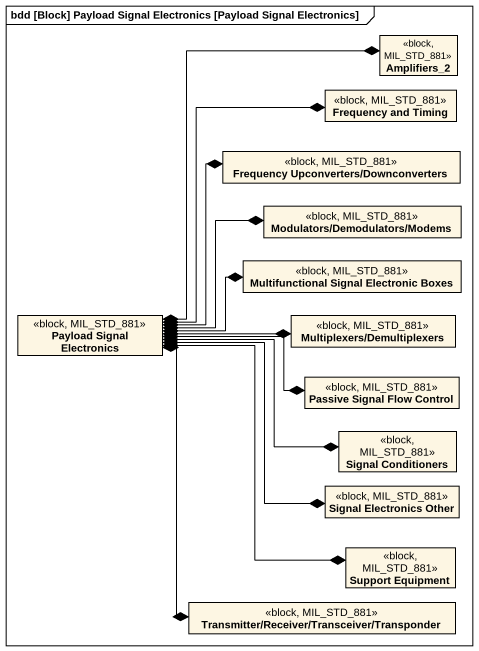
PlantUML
@startuml
mainframe bdd [Block] Payload Signal Electronics [Payload Signal Electronics]
hide circle
hide empty members
class Amplifiers_2 <<block, MIL_STD_881>>
class "Frequency and Timing" as Frequency_and_Timing <<block, MIL_STD_881>>
class "Frequency Upconverters/Downconverters" as Frequency_Upconverters <<block, MIL_STD_881>>
class "Modulators/Demodulators/Modems" as Modulators_Demodulators <<block, MIL_STD_881>>
class "Multifunctional Signal Electronic Boxes" as Multifunctional_Signal <<block, MIL_STD_881>>
class "Payload Signal Electronics" as Payload_Signal_Electronics <<block, MIL_STD_881>>
class "Multiplexers/Demultiplexers" as Multiplexers_Demultiplexers <<block, MIL_STD_881>>
class "Passive Signal Flow Control" as Passive_Signal_Flow_Control <<block, MIL_STD_881>>
class "Signal Conditioners" as Signal_Conditioners <<block, MIL_STD_881>>
class "Signal Electronics Other" as Signal_Electronics_Other <<block, MIL_STD_881>>
class "Support Equipment" as Support_Equipment <<block, MIL_STD_881>>
class "Transmitter/Receiver/Transceiver/Transponder" as Transmitter_Receiver <<block, MIL_STD_881>>
Payload_Signal_Electronics *-up-* Amplifiers_2
Payload_Signal_Electronics *-up-* Frequency_and_Timing
Payload_Signal_Electronics *-up-* Frequency_Upconverters
Payload_Signal_Electronics *-right-* Modulators_Demodulators
Payload_Signal_Electronics *-right-* Multifunctional_Signal
Payload_Signal_Electronics *-right-* Multiplexers_Demultiplexers
Payload_Signal_Electronics *-right-* Passive_Signal_Flow_Control
Payload_Signal_Electronics *-right-* Signal_Conditioners
Payload_Signal_Electronics *-right-* Signal_Electronics_Other
Payload_Signal_Electronics *--* Support_Equipment
Payload_Signal_Electronics *--* Transmitter_Receiver
@enduml
